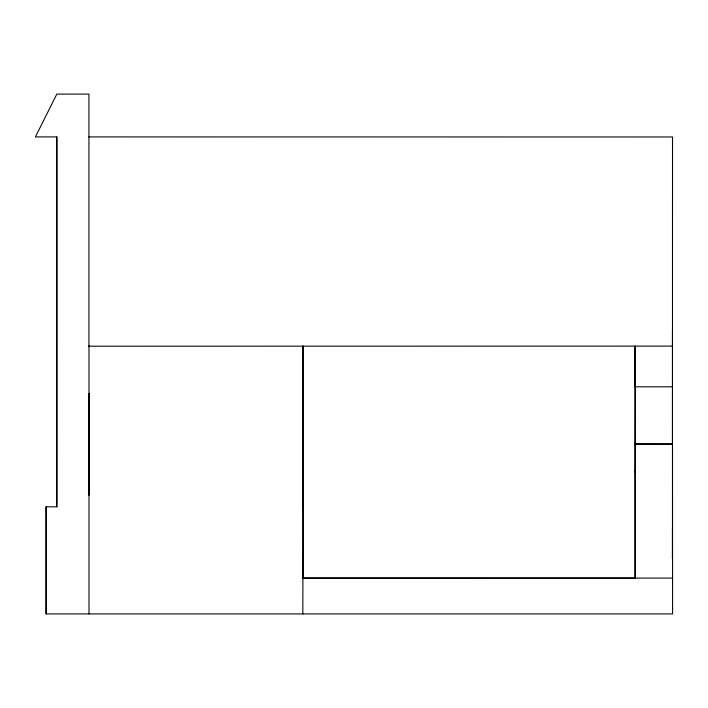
<?xml version="1.0" encoding="UTF-8"?>
<svg xmlns="http://www.w3.org/2000/svg" width="708" height="708" viewBox="0 0 708 708"><rect width="100%" height="100%" fill="white"/><g stroke="black" fill="none" stroke-linecap="round" stroke-linejoin="round"><path stroke-width="1.06" d="M303.148 508.512L303.148 346.079L302.918 578.1L635.12 578.109L635.103 444.075L672.458 444.075L672.6 613.916L46.082 613.916L46.091 506.831L56.844 506.831L56.817 136.918L35.4 136.918L56.817 94.084L88.942 94.084L88.934 346.708M56.799 506.831L56.817 136.918M303.157 578.109L303.148 346.194M635.12 578.109L635.138 346.168L635.271 387.019L635.235 363.293M635.253 346.292L635.138 444.288L672.529 444.297L672.458 558.824L672.458 527.61M302.829 613.916L302.918 578.1L672.582 578.109M88.987 613.916L88.987 346.177M88.739 346.194L672.485 346.115L672.467 444.323L672.511 136.971L88.934 136.918M672.485 386.807L635.129 386.807L635.138 346.3M635.12 444.252L672.476 444.305M672.45 345.097L672.467 346.292L672.458 329.751M635.129 470.74L635.129 472.006M303.139 380.01L303.148 398.834M46.135 506.831L46.153 613.916M88.801 395.223L88.81 495.228L88.81 393.489L88.81 395.223"/></g></svg>
